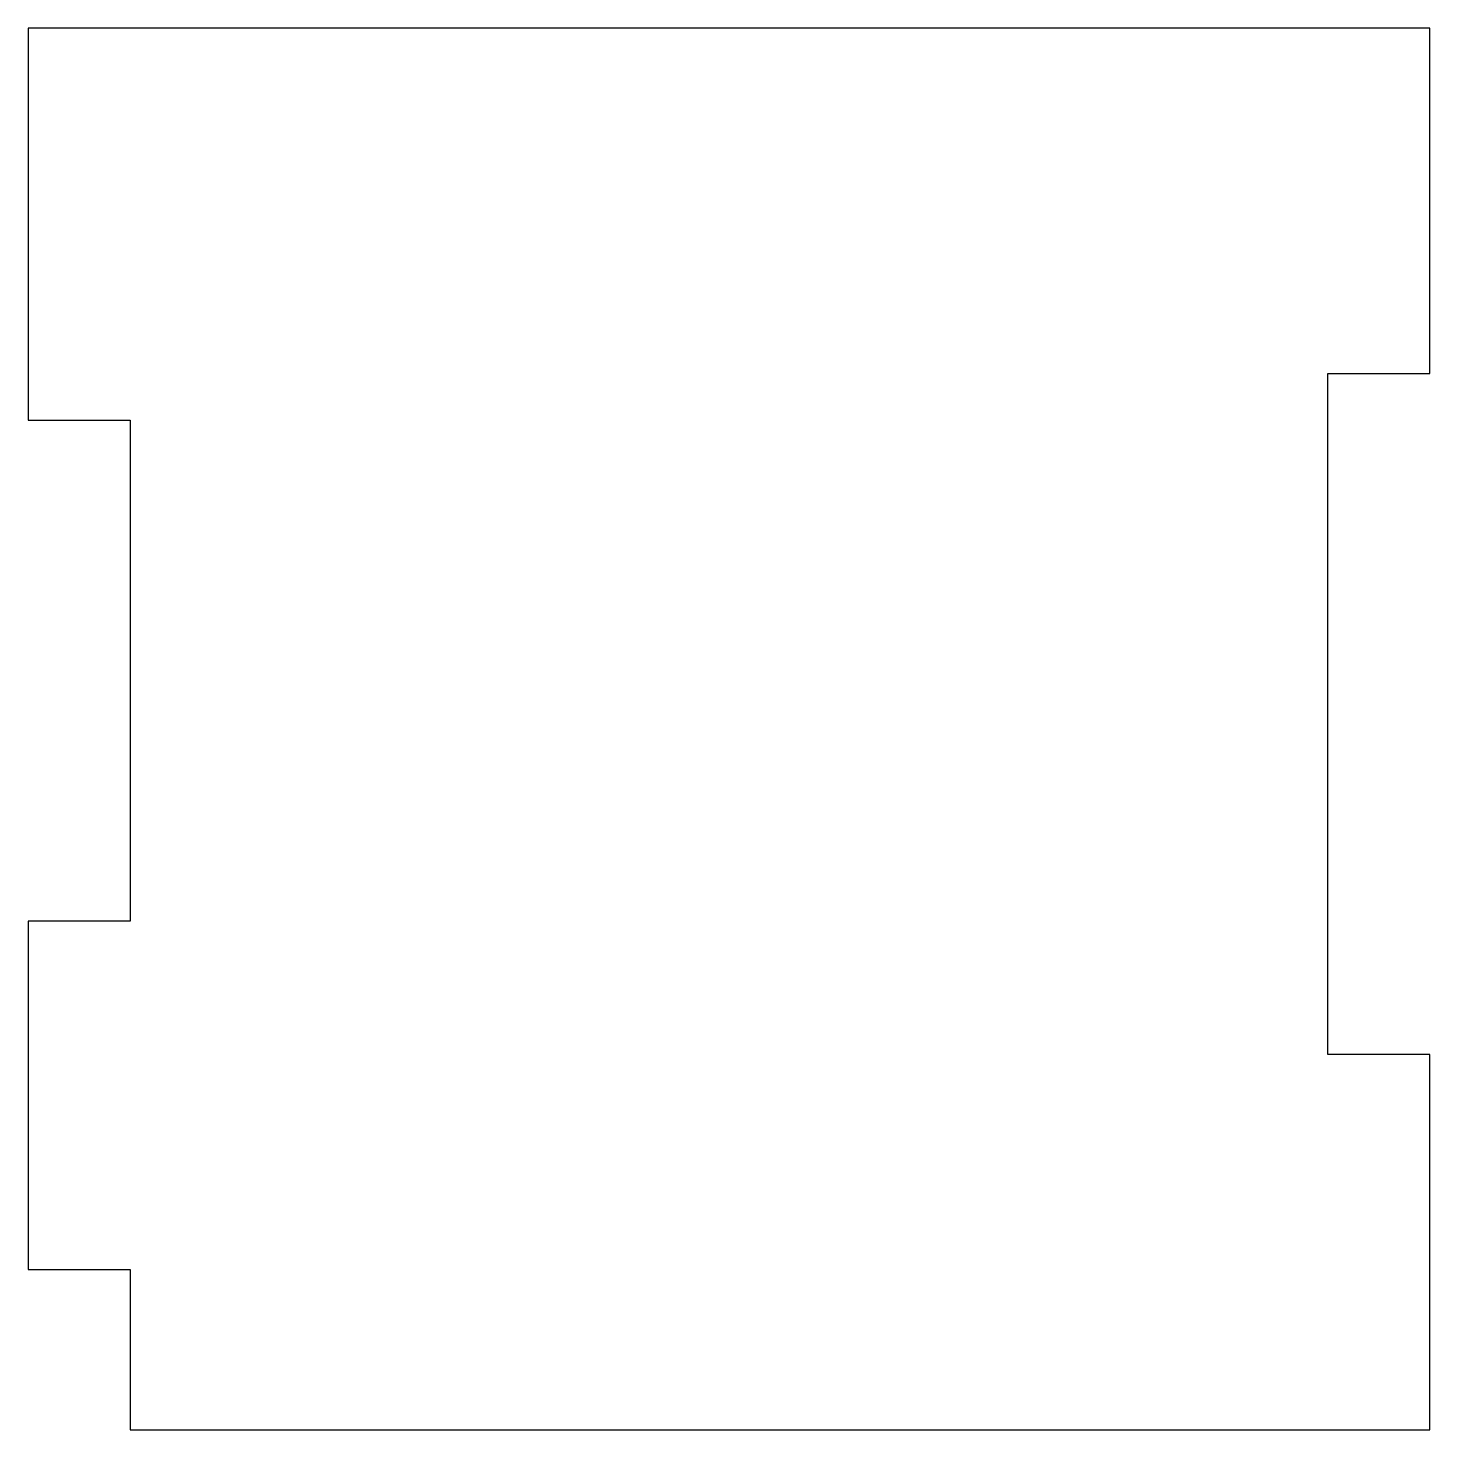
# Model space of a CAD drawing. Header units: millimetres. Extents: x -6.9 to 6.9, y -6.9 to 6.9.
import ezdxf

# ---------------------------------------------------------------- set-up
doc = ezdxf.new("R2010")
doc.units = ezdxf.units.MM
doc.layers.get('0').update_dxf_attribs({"linetype": 'CONTINUOUS'})

msp = doc.modelspace()

# ---------------------------------------------------------------- linework, layer by layer
for p, q in [((6.856, 6.856), (-6.856, 6.856)), ((-6.856, 6.856), (-6.856, 3.02)), ((6.856, 3.477), (6.856, 6.856)), ((5.856, 3.477), (6.856, 3.477)), ((5.856, -3.183), (5.856, 3.477)), ((-6.856, 3.02), (-5.856, 3.02)), ((-5.856, 3.02), (-5.856, -1.88)), ((-5.856, -1.88), (-6.856, -1.88)), ((-6.856, -1.88), (-6.856, -5.285)), ((6.856, -3.183), (5.856, -3.183)), ((6.856, -6.856), (6.856, -3.183)), ((-6.856, -5.285), (-5.856, -5.285)), ((-5.856, -5.285), (-5.856, -6.856)), ((-5.856, -6.856), (6.856, -6.856))]:
    msp.add_line(p, q)

doc.saveas('drawing.dxf')
